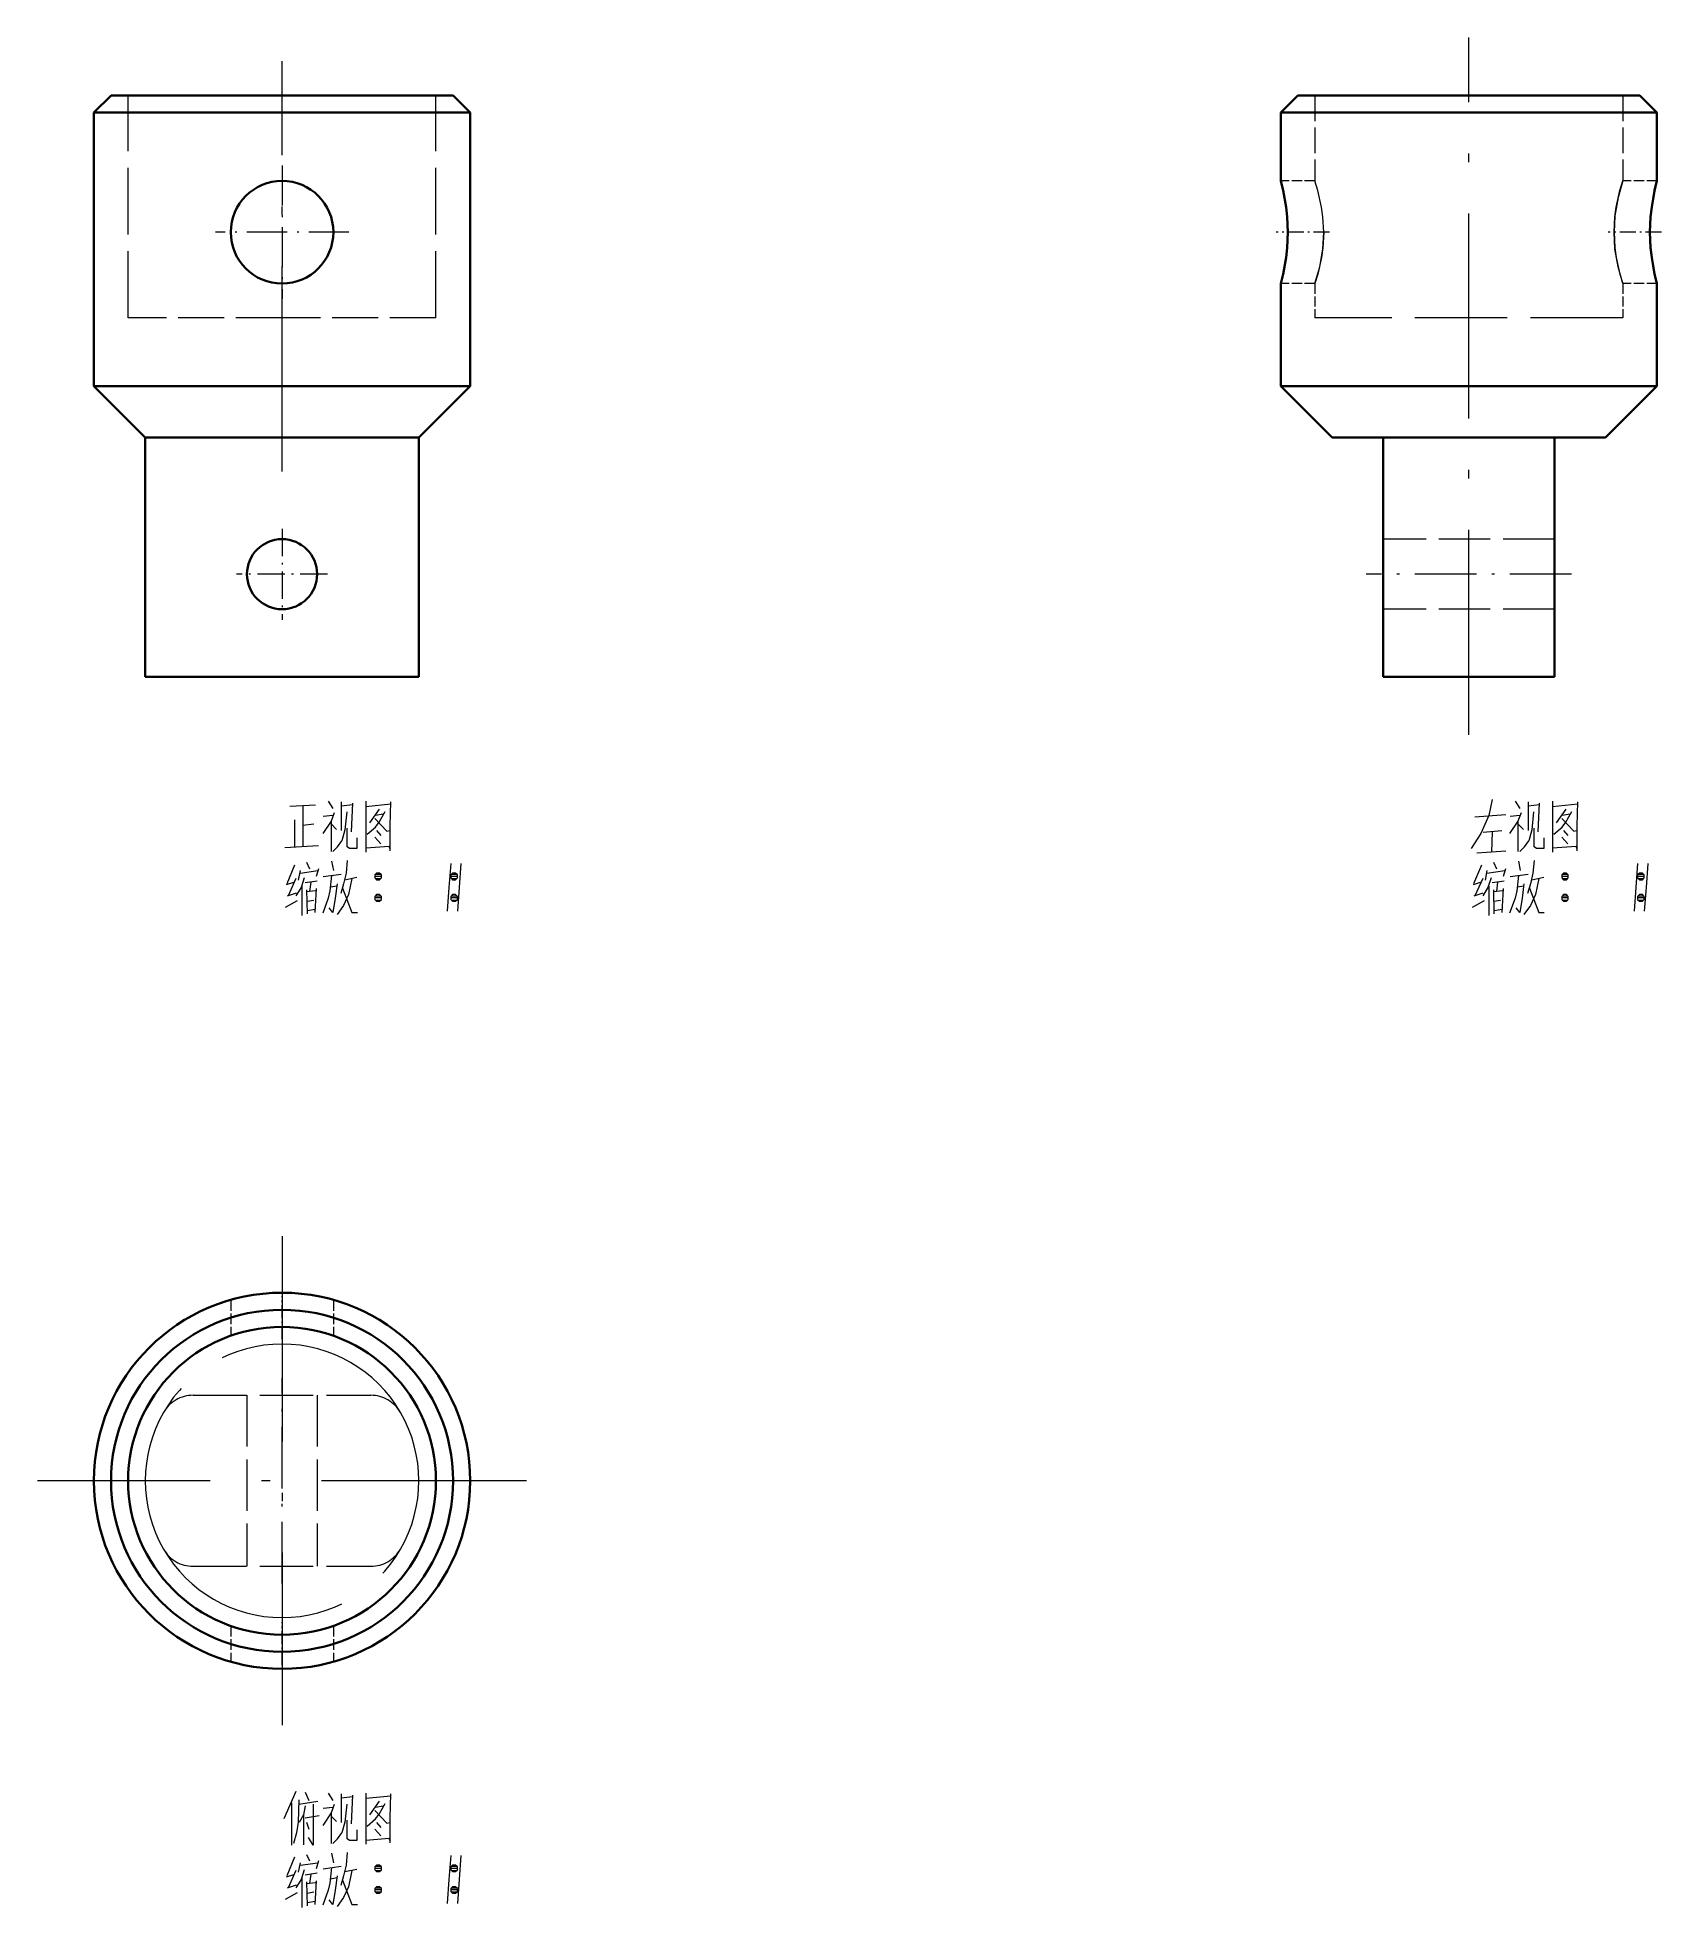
# Model space of a CAD drawing. Extents: x 44 to 139, y 151 to 260.
import ezdxf

# ---------------------------------------------------------------- set-up
doc = ezdxf.new("R2010")
doc.units = 0
doc.linetypes.add('DASHDOT', pattern=[18.5, 12, -3, 0.5, -3])
doc.linetypes.add('DASHED', pattern=[15, 12, -3])

msp = doc.modelspace()

# ---------------------------------------------------------------- linework, layer by layer
at = {"color": 7, "linetype": 'DASHDOT', "lineweight": 13}
for p, q in [((127.98, 219.19), (127.98, 259.99)), ((58.59, 234.59), (58.59, 258.59)), ((58.59, 189.86), (58.59, 161.26)), ((72.89, 175.56), (44.29, 175.56))]:
    msp.add_line(p, q, dxfattribs=at)
at = {"color": 7, "lineweight": 35}
for p, q in [((48.59, 256.59), (47.59, 255.59)), ((58.59, 256.59), (48.59, 256.59)), ((68.59, 256.59), (58.59, 256.59)), ((68.59, 256.59), (69.59, 255.59)), ((116.98, 255.59), (117.98, 256.59)), ((137.98, 256.59), (117.98, 256.59)), ((138.98, 255.59), (137.98, 256.59)), ((58.59, 255.59), (47.59, 255.59)), ((47.59, 239.59), (47.59, 255.59)), ((69.59, 255.59), (58.59, 255.59)), ((69.59, 239.59), (69.59, 255.59)), ((116.98, 251.59), (116.98, 255.59)), ((138.98, 255.59), (116.98, 255.59)), ((138.98, 251.59), (138.98, 255.59)), ((116.98, 239.59), (116.98, 245.59)), ((138.98, 239.59), (138.98, 245.59)), ((58.59, 239.59), (47.59, 239.59)), ((50.59, 236.59), (47.59, 239.59)), ((69.59, 239.59), (58.59, 239.59)), ((66.59, 236.59), (69.59, 239.59)), ((119.98, 236.59), (116.98, 239.59)), ((138.98, 239.59), (116.98, 239.59)), ((135.98, 236.59), (138.98, 239.59)), ((50.59, 236.59), (51.66, 236.59)), ((50.59, 236.59), (50.59, 222.59)), ((58.59, 236.59), (51.66, 236.59)), ((65.52, 236.59), (58.59, 236.59)), ((65.52, 236.59), (66.59, 236.59)), ((66.59, 236.59), (66.59, 222.59)), ((123.98, 236.59), (119.98, 236.59)), ((122.98, 222.59), (122.98, 236.59)), ((123.98, 236.59), (131.98, 236.59)), ((135.98, 236.59), (131.98, 236.59)), ((132.98, 236.59), (132.98, 222.59)), ((50.59, 222.59), (51.66, 222.59)), ((51.66, 222.59), (53.39, 222.59)), ((53.39, 222.59), (63.78, 222.59)), ((63.78, 222.59), (65.52, 222.59)), ((65.52, 222.59), (66.59, 222.59)), ((122.98, 222.59), (123.98, 222.59)), ((123.98, 222.59), (131.98, 222.59)), ((131.98, 222.59), (132.98, 222.59))]:
    msp.add_line(p, q, dxfattribs=at)
at = {"color": 7, "linetype": 'DASHED', "lineweight": 13, "ltscale": 0.325}
for p, q in [((49.59, 243.59), (49.59, 256.59)), ((67.59, 243.59), (67.59, 256.59))]:
    msp.add_line(p, q, dxfattribs=at)
at = {"color": 7, "linetype": 'DASHED', "lineweight": 13, "ltscale": 0.125}
for p, q in [((118.98, 256.59), (118.98, 251.59)), ((136.98, 256.59), (136.98, 251.59))]:
    msp.add_line(p, q, dxfattribs=at)
at = {"color": 7, "linetype": 'DASHED', "lineweight": 13, "ltscale": 0.275}
for p, q in [((58.59, 255.59), (47.59, 255.59)), ((69.59, 255.59), (58.59, 255.59)), ((58.59, 239.59), (47.59, 239.59)), ((69.59, 239.59), (58.59, 239.59))]:
    msp.add_line(p, q, dxfattribs=at)
at = {"color": 7, "linetype": 'DASHED', "lineweight": 13}
for p, q in [((138.98, 255.59), (116.98, 255.59)), ((138.98, 239.59), (116.98, 239.59))]:
    msp.add_line(p, q, dxfattribs=at)
at = {"color": 7, "linetype": 'DASHDOT', "lineweight": 13, "ltscale": 0.195}
for p, q in [((58.59, 252.49), (58.59, 244.69)), ((62.49, 248.59), (54.69, 248.59))]:
    msp.add_line(p, q, dxfattribs=at)
at = {"color": 7, "linetype": 'DASHED', "lineweight": 13, "ltscale": 0.05}
for p, q in [((118.98, 251.59), (116.98, 251.59)), ((138.98, 251.59), (136.98, 251.59)), ((118.98, 245.59), (116.98, 245.59)), ((118.98, 245.59), (118.98, 243.59)), ((136.98, 245.59), (136.98, 243.59)), ((138.98, 245.59), (136.98, 245.59))]:
    msp.add_line(p, q, dxfattribs=at)
at = {"color": 7, "linetype": 'DASHDOT', "lineweight": 13, "ltscale": 0.078016}
msp.add_line((119.84, 248.59), (116.72, 248.59), dxfattribs=at)
at = {"color": 7, "linetype": 'DASHDOT', "lineweight": 13, "ltscale": 0.078031}
msp.add_line((139.25, 248.59), (136.13, 248.59), dxfattribs=at)
at = {"color": 7, "linetype": 'DASHED', "lineweight": 13, "ltscale": 0.225}
for p, q in [((58.59, 243.59), (49.59, 243.59)), ((67.59, 243.59), (58.59, 243.59))]:
    msp.add_line(p, q, dxfattribs=at)
at = {"color": 7, "linetype": 'DASHED', "lineweight": 13, "ltscale": 0.45}
msp.add_line((136.98, 243.59), (118.98, 243.59), dxfattribs=at)
at = {"color": 7, "linetype": 'DASHED', "lineweight": 13, "ltscale": 0.026795}
for p, q in [((50.59, 236.59), (51.66, 236.59)), ((65.52, 236.59), (66.59, 236.59))]:
    msp.add_line(p, q, dxfattribs=at)
at = {"color": 7, "linetype": 'DASHED', "lineweight": 13, "ltscale": 0.2}
msp.add_line((123.98, 236.59), (131.98, 236.59), dxfattribs=at)
at = {"color": 7, "linetype": 'DASHDOT', "lineweight": 13, "ltscale": 0.13325}
for p, q in [((58.59, 231.25), (58.59, 225.92)), ((61.25, 228.59), (55.92, 228.59))]:
    msp.add_line(p, q, dxfattribs=at)
at = {"color": 7, "linetype": 'DASHED', "lineweight": 13, "ltscale": 0.25}
for p, q in [((132.98, 230.64), (122.98, 230.64)), ((132.98, 226.54), (122.98, 226.54)), ((56.54, 180.56), (56.54, 170.56)), ((60.64, 180.56), (60.64, 170.56))]:
    msp.add_line(p, q, dxfattribs=at)
at = {"color": 7, "linetype": 'DASHDOT', "lineweight": 13, "ltscale": 0.300015}
msp.add_line((133.98, 228.59), (121.98, 228.59), dxfattribs=at)
at = {"color": 7, "linetype": 'DASHED', "lineweight": 13, "ltscale": 0.052443}
for p, q in [((55.59, 186.14), (55.59, 184.05)), ((61.59, 186.14), (61.59, 184.05)), ((55.59, 167.08), (55.59, 164.98)), ((61.59, 167.08), (61.59, 164.98))]:
    msp.add_line(p, q, dxfattribs=at)
at = {"color": 7, "linetype": 'DASHDOT', "lineweight": 13, "ltscale": 0.062932}
for p, q in [((58.59, 183.84), (58.59, 186.35)), ((58.59, 164.77), (58.59, 167.29))]:
    msp.add_line(p, q, dxfattribs=at)
at = {"color": 7, "linetype": 'DASHED', "lineweight": 13, "ltscale": 0.259808}
for p, q in [((53.39, 180.56), (63.78, 180.56)), ((53.39, 170.56), (63.78, 170.56))]:
    msp.add_line(p, q, dxfattribs=at)
at = {"color": 7, "linetype": 'DASHDOT', "lineweight": 13, "ltscale": 0.3}
msp.add_line((58.59, 169.56), (58.59, 181.56), dxfattribs=at)
at = {"color": 7, "lineweight": 35}
for points in [[(117.4, 248.59), (117.36, 249.49), (117.3, 250.06), (117.12, 251.03), (116.98, 251.59)], [(138.98, 251.59), (138.84, 251.02), (138.67, 250.05), (138.6, 249.49), (138.57, 248.59)], [(138.57, 248.59), (138.6, 249.49), (138.67, 250.06), (138.84, 251.03), (138.98, 251.59)], [(117.4, 248.59), (117.36, 247.68), (117.3, 247.11), (117.12, 246.14), (116.98, 245.59)], [(138.98, 245.59), (138.84, 246.15), (138.67, 247.12), (138.6, 247.69), (138.57, 248.59)], [(138.57, 248.59), (138.6, 247.68), (138.67, 247.11), (138.84, 246.14), (138.98, 245.59)]]:
    msp.add_lwpolyline(points, dxfattribs=at)
at = {"color": 7, "linetype": 'DASHED', "lineweight": 13}
for points in [[(117.4, 248.59), (117.36, 249.49), (117.3, 250.06), (117.12, 251.03), (116.98, 251.59)], [(119.5, 248.59), (119.45, 249.49), (119.37, 250.06), (119.15, 251.03), (118.98, 251.59)], [(119.5, 248.59), (119.45, 249.49), (119.37, 250.06), (119.15, 251.03), (118.98, 251.59)], [(136.98, 251.59), (136.71, 250.62), (136.52, 249.55), (136.47, 248.59)], [(136.47, 248.59), (136.52, 249.49), (136.6, 250.06), (136.81, 251.03), (136.98, 251.59)], [(116.98, 245.59), (117.12, 246.15), (117.3, 247.12), (117.36, 247.69), (117.4, 248.59)], [(119.5, 248.59), (119.45, 247.68), (119.37, 247.11), (119.15, 246.14), (118.98, 245.59)], [(118.98, 245.59), (119.26, 246.56), (119.44, 247.62), (119.5, 248.59)], [(136.47, 248.59), (136.52, 247.68), (136.6, 247.11), (136.81, 246.14), (136.98, 245.59)], [(136.98, 245.59), (136.71, 246.56), (136.52, 247.62), (136.47, 248.59)]]:
    msp.add_lwpolyline(points, dxfattribs=at)
at = {"color": 7, "lineweight": 13}
for points in [[(59.04, 215.03), (60.55, 215.1)], [(59.81, 215.03), (59.81, 213.87), (59.81, 212.68)], [(61.63, 214.64), (61.46, 214.15), (60.97, 213.42)], [(61, 214.43), (61.56, 214.5)], [(61.28, 215.31), (61.56, 214.89)], [(62.05, 215.27), (62.05, 213.59)], [(62.72, 215.1), (62.05, 215.03)], [(62.37, 214.68), (62.26, 213.63)], [(62.65, 213.52), (62.72, 215.2)], [(63.49, 215.31), (63.49, 213.84), (63.49, 212.33)], [(63.49, 215.27), (63.49, 213.87), (63.49, 212.47)], [(64.96, 215.13), (63.49, 214.99)], [(64.26, 214.85), (63.7, 214.05)], [(64.05, 214.5), (64.5, 214.57)], [(64.26, 214.08), (64.61, 214.71)], [(64.92, 212.51), (64.92, 213.87), (64.96, 215.27)], [(128.33, 214.4), (130.15, 214.54)], [(129.14, 214.47), (128.68, 213.42)], [(129.35, 215.41), (129.14, 214.47)], [(131.03, 214.64), (130.85, 214.15), (130.36, 213.42)], [(130.4, 214.43), (130.96, 214.5)], [(130.68, 215.31), (130.96, 214.89)], [(131.45, 215.27), (131.45, 213.59)], [(132.11, 215.1), (131.45, 215.03)], [(131.76, 214.68), (131.66, 213.63)], [(132.04, 213.52), (132.11, 215.2)], [(132.88, 215.31), (132.88, 213.84), (132.88, 212.33)], [(132.88, 215.27), (132.88, 213.87), (132.88, 212.47)], [(134.35, 215.13), (132.88, 214.99)], [(133.65, 214.85), (133.09, 214.05)], [(133.44, 214.5), (133.9, 214.57)], [(133.65, 214.08), (134, 214.71)], [(134.32, 212.51), (134.32, 213.87), (134.35, 215.27)], [(59.32, 214.22), (59.32, 212.65)], [(59.81, 213.91), (60.44, 213.98)], [(61.46, 214.15), (61.46, 212.37)], [(61.46, 213.98), (61.77, 213.66)], [(62.26, 213.63), (62.09, 213)], [(62.4, 212.65), (62.4, 213.73)], [(63.56, 213.38), (64.05, 213.8)], [(64.01, 214.29), (64.71, 213.56)], [(64.05, 213.8), (64.26, 214.08)], [(64.12, 213.59), (64.36, 213.31)], [(64.71, 213.56), (64.89, 213.59)], [(128.68, 213.42), (128.12, 212.54)], [(128.82, 213.49), (129.91, 213.59)], [(129.35, 213.52), (129.31, 212.33)], [(130.85, 214.15), (130.85, 212.37)], [(130.85, 213.98), (131.17, 213.66)], [(131.66, 213.63), (131.48, 213)], [(131.8, 212.65), (131.8, 213.73)], [(132.95, 213.38), (133.44, 213.8)], [(133.41, 214.29), (134.11, 213.56)], [(133.44, 213.8), (133.65, 214.08)], [(133.51, 213.59), (133.76, 213.31)], [(134.11, 213.56), (134.28, 213.59)], [(58.76, 212.61), (60.72, 212.72)], [(61.56, 212.37), (61.84, 212.65)], [(61.84, 212.65), (62.09, 213)], [(62.54, 212.54), (62.4, 212.65)], [(62.96, 212.54), (62.54, 212.54)], [(62.96, 213.17), (62.96, 212.54)], [(63.49, 212.58), (64.85, 212.68)], [(64.01, 213.21), (64.36, 212.82)], [(64.92, 212.4), (64.92, 212.51), (64.85, 212.68)], [(128.44, 212.3), (130.15, 212.4)], [(130.96, 212.37), (131.24, 212.65)], [(131.24, 212.65), (131.48, 213)], [(131.94, 212.54), (131.8, 212.65)], [(132.36, 212.54), (131.94, 212.54)], [(132.36, 213.17), (132.36, 212.54)], [(132.88, 212.58), (134.25, 212.68)], [(133.41, 213.21), (133.76, 212.82)], [(134.32, 212.4), (134.32, 212.51), (134.25, 212.68)], [(59.32, 211.56), (58.87, 210.48)], [(59.64, 211.25), (59.53, 210.69)], [(59.64, 211.11), (60.69, 211.25)], [(60.02, 211.74), (60.2, 211.35)], [(60.72, 211.35), (60.58, 210.9)], [(61.49, 211.81), (61.6, 211.25)], [(62.4, 211.84), (62.33, 211.11)], [(68.46, 211.67), (68.35, 210.27), (68.25, 208.87)], [(69.05, 211.67), (68.95, 210.27), (68.84, 208.87)], [(128.72, 211.56), (128.26, 210.48)], [(129.03, 211.25), (128.93, 210.69)], [(129.03, 211.11), (130.08, 211.25)], [(129.42, 211.74), (129.59, 211.35)], [(130.12, 211.35), (129.98, 210.9)], [(130.89, 211.81), (130.99, 211.25)], [(131.8, 211.84), (131.73, 211.11)], [(137.85, 211.67), (137.75, 210.27), (137.64, 208.87)], [(138.45, 211.67), (138.34, 210.27), (138.24, 208.87)], [(59.25, 210.55), (58.83, 210.41)], [(59.39, 210.79), (58.94, 209.78)], [(59.71, 210.27), (59.39, 209.78)], [(59.88, 210.83), (59.71, 210.27)], [(59.74, 210.34), (59.74, 208.62)], [(59.95, 210.55), (60.65, 210.65)], [(60.02, 210.13), (60.06, 208.73)], [(60.02, 210.02), (60.55, 210.09)], [(60.27, 210.58), (60.2, 210.02)], [(60.58, 210.2), (60.51, 208.8)], [(61.49, 210.97), (61.39, 210.06), (61.28, 209.64), (60.97, 208.76)], [(61, 210.9), (62.05, 211.04)], [(61.81, 210.48), (61.7, 209.64), (61.56, 208.8), (61.35, 209.08)], [(61.42, 210.3), (61.81, 210.37)], [(62.19, 210.48), (62.02, 209.92)], [(62.12, 210.23), (62.68, 208.8)], [(62.33, 211.11), (62.19, 210.48)], [(62.26, 210.72), (62.96, 210.86)], [(62.68, 210.79), (62.47, 209.85)], [(64.01, 210.93), (64.4, 210.93)], [(64.05, 211.04), (64.36, 211.04)], [(64.05, 210.79), (64.36, 210.79)], [(68.46, 210.93), (68.84, 210.93)], [(68.49, 211.04), (68.81, 211.04)], [(68.49, 210.79), (68.81, 210.79)], [(128.65, 210.55), (128.23, 210.41)], [(128.79, 210.79), (128.33, 209.78)], [(129.1, 210.27), (128.79, 209.78)], [(129.28, 210.83), (129.1, 210.27)], [(129.14, 210.34), (129.14, 208.62)], [(129.35, 210.55), (130.05, 210.65)], [(129.42, 210.13), (129.45, 208.73)], [(129.42, 210.02), (129.94, 210.09)], [(129.66, 210.58), (129.59, 210.02)], [(129.98, 210.2), (129.91, 208.8)], [(130.89, 210.97), (130.78, 210.06), (130.68, 209.64), (130.36, 208.76)], [(130.4, 210.9), (131.45, 211.04)], [(131.2, 210.48), (131.1, 209.64), (130.96, 208.8), (130.75, 209.08)], [(130.82, 210.3), (131.2, 210.37)], [(131.59, 210.48), (131.41, 209.92)], [(131.52, 210.23), (132.08, 208.8)], [(131.73, 211.11), (131.59, 210.48)], [(131.66, 210.72), (132.36, 210.86)], [(132.08, 210.79), (131.87, 209.85)], [(133.41, 210.93), (133.79, 210.93)], [(133.44, 211.04), (133.76, 211.04)], [(133.44, 210.79), (133.76, 210.79)], [(137.85, 210.93), (138.24, 210.93)], [(137.89, 211.04), (138.2, 211.04)], [(137.89, 210.79), (138.2, 210.79)], [(58.8, 209.11), (59.5, 209.5)], [(58.9, 209.78), (59.43, 209.95)], [(60.06, 209.46), (60.44, 209.53)], [(60.51, 208.97), (60.09, 208.9)], [(62.19, 209.22), (61.81, 208.69)], [(62.47, 209.85), (62.19, 209.22)], [(64.01, 209.67), (64.4, 209.67)], [(64.05, 209.78), (64.36, 209.78)], [(64.05, 209.53), (64.36, 209.53)], [(68.46, 209.67), (68.84, 209.67)], [(68.49, 209.78), (68.81, 209.78)], [(68.49, 209.53), (68.81, 209.53)], [(128.19, 209.11), (128.89, 209.5)], [(128.3, 209.78), (128.82, 209.95)], [(129.45, 209.46), (129.84, 209.53)], [(129.91, 208.97), (129.49, 208.9)], [(131.59, 209.22), (131.2, 208.69)], [(131.87, 209.85), (131.59, 209.22)], [(133.41, 209.67), (133.79, 209.67)], [(133.44, 209.78), (133.76, 209.78)], [(133.44, 209.53), (133.76, 209.53)], [(137.85, 209.67), (138.24, 209.67)], [(137.89, 209.78), (138.2, 209.78)], [(137.89, 209.53), (138.2, 209.53)], [(62.68, 208.8), (63, 208.8)], [(132.08, 208.8), (132.39, 208.8)], [(59.39, 157.39), (58.69, 155.78)], [(59.15, 156.72), (59.15, 155.5), (59.15, 154.24)], [(59.57, 156.9), (59.53, 155.6)], [(59.57, 156.65), (60.69, 156.83)], [(59.95, 156.55), (59.85, 156.02)], [(59.95, 157.35), (60.16, 156.86)], [(60.41, 156.65), (60.41, 155.46), (60.41, 154.24)], [(61.63, 156.62), (61.46, 156.13), (60.97, 155.39)], [(61, 156.41), (61.56, 156.48)], [(61.28, 157.28), (61.56, 156.86)], [(62.05, 157.25), (62.05, 155.57)], [(62.72, 157.07), (62.05, 157)], [(62.37, 156.65), (62.26, 155.6)], [(62.65, 155.5), (62.72, 157.18)], [(63.49, 157.28), (63.49, 155.81), (63.49, 154.31)], [(63.49, 157.25), (63.49, 155.85), (63.49, 154.45)], [(64.96, 157.11), (63.49, 156.97)], [(64.26, 156.83), (63.7, 156.02)], [(64.05, 156.48), (64.5, 156.55)], [(64.26, 156.06), (64.61, 156.69)], [(64.92, 154.48), (64.92, 155.85), (64.96, 157.25)], [(59.53, 155.6), (59.43, 154.97)], [(59.85, 156.02), (59.6, 155.57)], [(59.85, 156.02), (59.85, 154.27)], [(59.95, 155.85), (60.76, 155.99)], [(60.02, 155.6), (60.16, 155.18)], [(61.46, 156.13), (61.46, 154.34)], [(61.46, 155.95), (61.77, 155.64)], [(62.26, 155.6), (62.09, 154.97)], [(62.4, 154.62), (62.4, 155.71)], [(63.56, 155.36), (64.05, 155.78)], [(64.01, 156.27), (64.71, 155.53)], [(64.05, 155.78), (64.26, 156.06)], [(64.12, 155.57), (64.36, 155.29)], [(64.71, 155.53), (64.89, 155.57)], [(59.43, 154.97), (59.25, 154.34)], [(60.41, 154.24), (60.13, 154.69)], [(61.56, 154.34), (61.84, 154.62)], [(61.84, 154.62), (62.09, 154.97)], [(62.54, 154.52), (62.4, 154.62)], [(62.96, 154.52), (62.54, 154.52)], [(62.96, 155.15), (62.96, 154.52)], [(63.49, 154.55), (64.85, 154.66)], [(64.01, 155.18), (64.36, 154.8)], [(64.92, 154.38), (64.92, 154.48), (64.85, 154.66)], [(59.32, 153.54), (58.87, 152.45)], [(59.64, 153.22), (59.53, 152.66)], [(59.64, 153.08), (60.69, 153.22)], [(60.02, 153.71), (60.2, 153.33)], [(60.72, 153.33), (60.58, 152.87)], [(61.49, 153.78), (61.6, 153.22)], [(62.4, 153.82), (62.33, 153.08)], [(68.46, 153.64), (68.35, 152.24), (68.25, 150.84)], [(69.05, 153.64), (68.95, 152.24), (68.84, 150.84)], [(59.25, 152.52), (58.83, 152.38)], [(59.39, 152.77), (58.94, 151.75)], [(59.71, 152.24), (59.39, 151.75)], [(59.88, 152.8), (59.71, 152.24)], [(59.74, 152.31), (59.74, 150.6)], [(59.95, 152.52), (60.65, 152.63)], [(60.02, 152.1), (60.06, 150.7)], [(60.02, 152), (60.55, 152.07)], [(60.27, 152.56), (60.2, 152)], [(60.58, 152.17), (60.51, 150.77)], [(61.49, 152.94), (61.39, 152.03), (61.28, 151.61), (60.97, 150.74)], [(61, 152.87), (62.05, 153.01)], [(61.81, 152.45), (61.7, 151.61), (61.56, 150.77), (61.35, 151.05)], [(61.42, 152.28), (61.81, 152.35)], [(62.19, 152.45), (62.02, 151.89)], [(62.12, 152.21), (62.68, 150.77)], [(62.33, 153.08), (62.19, 152.45)], [(62.26, 152.7), (62.96, 152.84)], [(62.68, 152.77), (62.47, 151.82)], [(64.01, 152.91), (64.4, 152.91)], [(64.05, 153.01), (64.36, 153.01)], [(64.05, 152.77), (64.36, 152.77)], [(68.46, 152.91), (68.84, 152.91)], [(68.49, 153.01), (68.81, 153.01)], [(68.49, 152.77), (68.81, 152.77)], [(58.8, 151.09), (59.5, 151.47)], [(58.9, 151.75), (59.43, 151.93)], [(60.06, 151.44), (60.44, 151.51)], [(62.19, 151.19), (61.81, 150.67)], [(62.47, 151.82), (62.19, 151.19)], [(64.01, 151.65), (64.4, 151.65)], [(64.05, 151.75), (64.36, 151.75)], [(64.05, 151.51), (64.36, 151.51)], [(68.46, 151.65), (68.84, 151.65)], [(68.49, 151.75), (68.81, 151.75)], [(68.49, 151.51), (68.81, 151.51)], [(60.51, 150.95), (60.09, 150.88)], [(62.68, 150.77), (63, 150.77)]]:
    msp.add_lwpolyline(points, dxfattribs=at)
for points in [[(64.12, 210.72), (64.29, 210.72), (64.4, 210.83), (64.4, 211), (64.29, 211.11), (64.12, 211.11), (64.01, 211), (64.01, 210.83)], [(68.56, 210.72), (68.74, 210.72), (68.84, 210.83), (68.84, 211), (68.74, 211.11), (68.56, 211.11), (68.46, 211), (68.46, 210.83)], [(133.51, 210.72), (133.69, 210.72), (133.79, 210.83), (133.79, 211), (133.69, 211.11), (133.51, 211.11), (133.41, 211), (133.41, 210.83)], [(137.96, 210.72), (138.13, 210.72), (138.24, 210.83), (138.24, 211), (138.13, 211.11), (137.96, 211.11), (137.85, 211), (137.85, 210.83)], [(64.12, 209.46), (64.29, 209.46), (64.4, 209.57), (64.4, 209.74), (64.29, 209.85), (64.12, 209.85), (64.01, 209.74), (64.01, 209.57)], [(68.56, 209.46), (68.74, 209.46), (68.84, 209.57), (68.84, 209.74), (68.74, 209.85), (68.56, 209.85), (68.46, 209.74), (68.46, 209.57)], [(133.51, 209.46), (133.69, 209.46), (133.79, 209.57), (133.79, 209.74), (133.69, 209.85), (133.51, 209.85), (133.41, 209.74), (133.41, 209.57)], [(137.96, 209.46), (138.13, 209.46), (138.24, 209.57), (138.24, 209.74), (138.13, 209.85), (137.96, 209.85), (137.85, 209.74), (137.85, 209.57)], [(64.12, 152.7), (64.29, 152.7), (64.4, 152.8), (64.4, 152.98), (64.29, 153.08), (64.12, 153.08), (64.01, 152.98), (64.01, 152.8)], [(68.56, 152.7), (68.74, 152.7), (68.84, 152.8), (68.84, 152.98), (68.74, 153.08), (68.56, 153.08), (68.46, 152.98), (68.46, 152.8)], [(64.12, 151.44), (64.29, 151.44), (64.4, 151.54), (64.4, 151.72), (64.29, 151.82), (64.12, 151.82), (64.01, 151.72), (64.01, 151.54)], [(68.56, 151.44), (68.74, 151.44), (68.84, 151.54), (68.84, 151.72), (68.74, 151.82), (68.56, 151.82), (68.46, 151.72), (68.46, 151.54)]]:
    msp.add_lwpolyline(points, close=True, dxfattribs=at)
at = {"color": 7, "lineweight": 35}
for centre, radius in [((58.59, 248.59), 3), ((58.59, 228.59), 2.05), ((58.59, 175.56), 11), ((58.59, 175.56), 10), ((58.59, 175.56), 9)]:
    msp.add_circle(centre, radius, dxfattribs=at)
at = {"color": 7, "linetype": 'DASHED', "lineweight": 13}
for centre, radius, start, end in [((58.59, 175.56), 8, 30, 150), ((53.39, 178.56), 2, 90, 150), ((63.78, 178.56), 2, 30, 90), ((58.59, 175.56), 8, 150, 210), ((58.59, 175.56), 8, 330, 30), ((53.39, 172.56), 2, 210, 270), ((58.59, 175.56), 8, 210, 330), ((63.78, 172.56), 2, 270, 330)]:
    msp.add_arc(centre, radius, start, end, dxfattribs=at)

doc.saveas('drawing.dxf')
